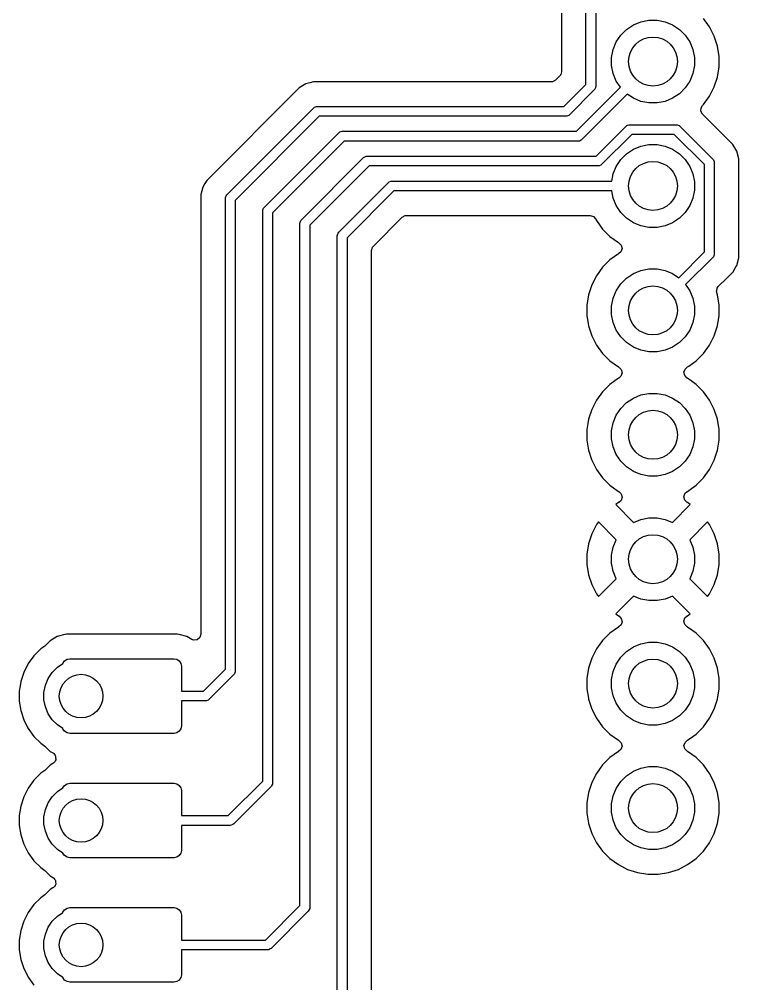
# Model space of a CAD drawing. Extents: x 82 to 229, y -139 to -91.
# Drawn here: x 147.84 to 162.53, y -127.54 to -107.85 of the extents above; entities that cross this region are included whole.
import ezdxf

# ---------------------------------------------------------------- set-up
doc = ezdxf.new("R2010")
doc.units = 0
doc.layers.add('BLACK', color=7, linetype='CONTINUOUS')

msp = doc.modelspace()

# ---------------------------------------------------------------- linework, layer by layer
at = {"layer": 'BLACK', "linetype": 'CONTINUOUS'}
for p, q in [((158.9115, -107.023059), (158.9115, -108.919903)), ((159.412, -109.178578), (159.412, -106.934)), ((159.612, -106.975421), (159.612, -109.22)), ((160.535258, -107.898601), (160.698685, -107.866093)), ((160.698685, -107.866093), (160.865315, -107.866093)), ((160.865315, -107.866093), (161.028742, -107.898601)), ((161.937048, -108.004179), (161.812109, -107.832213)), ((160.124941, -108.172766), (160.242766, -108.054941)), ((160.242766, -108.054941), (160.381313, -107.962367)), ((160.381313, -107.962367), (160.535258, -107.898601)), ((161.028742, -107.898601), (161.182687, -107.962367)), ((161.182687, -107.962367), (161.321234, -108.054941)), ((161.321234, -108.054941), (161.439059, -108.172766)), ((161.937049, -108.004181), (161.937048, -108.004179)), ((161.937051, -108.004184), (161.937049, -108.004181)), ((162.033557, -108.193588), (161.937051, -108.004184)), ((160.032367, -108.311313), (160.124941, -108.172766)), ((161.439059, -108.172766), (161.531633, -108.311313)), ((162.099246, -108.395757), (162.033557, -108.193588)), ((159.936093, -108.628685), (159.968601, -108.465258)), ((159.968601, -108.465258), (160.032367, -108.311313)), ((161.531633, -108.311313), (161.595399, -108.465258)), ((161.595399, -108.465258), (161.627907, -108.628685)), ((162.1325, -108.605713), (162.099246, -108.395757)), ((159.936093, -108.795315), (159.936093, -108.628685)), ((161.627907, -108.628685), (161.627907, -108.795315)), ((162.1325, -108.818287), (162.1325, -108.605713)), ((159.968601, -108.958742), (159.936093, -108.795315)), ((161.627907, -108.795315), (161.595399, -108.958742)), ((162.099246, -109.028243), (162.1325, -108.818287)), ((158.875181, -109.007584), (158.791584, -109.091181)), ((158.891815, -108.986942), (158.875181, -109.007584)), ((158.892577, -108.984345), (158.891815, -108.986942)), ((158.896332, -108.97933), (158.892577, -108.984345)), ((158.902855, -108.949343), (158.896332, -108.97933)), ((158.9115, -108.919903), (158.902855, -108.949343)), ((160.032367, -109.112687), (159.968601, -108.958742)), ((161.595399, -108.958742), (161.531633, -109.112687)), ((162.033557, -109.230412), (162.099246, -109.028243)), ((153.555282, -109.247481), (151.665481, -111.137282)), ((153.55529, -109.247475), (153.555282, -109.247481)), ((153.692209, -109.168426), (153.55529, -109.247475)), ((153.692214, -109.168423), (153.692209, -109.168426)), ((153.768579, -109.147961), (153.692214, -109.168423)), ((153.844943, -109.127499), (153.768579, -109.147961)), ((154.003058, -109.127499), (153.844943, -109.127499)), ((154.010654, -109.127499), (154.003058, -109.127499)), ((154.01067, -109.1275), (154.010654, -109.127499)), ((158.703903, -109.1275), (154.01067, -109.1275)), ((158.730261, -109.124666), (158.703903, -109.1275)), ((158.791584, -109.091181), (158.730261, -109.124666)), ((158.962578, -109.628), (159.412, -109.178578)), ((159.216578, -110.136), (160.115489, -109.237088)), ((159.605222, -109.251234), (159.595147, -109.275558)), ((159.610079, -109.239509), (159.605222, -109.251234)), ((159.612, -109.22), (159.610079, -109.239509)), ((160.115489, -109.237088), (160.032367, -109.112687)), ((161.439059, -109.251234), (161.321234, -109.369059)), ((161.531633, -109.112687), (161.439059, -109.251234)), ((161.937051, -109.419816), (162.033557, -109.230412)), ((159.58271, -109.290711), (159.074711, -109.798711)), ((160.256911, -109.37851), (159.328711, -110.306711)), ((159.595147, -109.275558), (159.58271, -109.290711)), ((160.381313, -109.461633), (160.256911, -109.37851)), ((160.535258, -109.525399), (160.381313, -109.461633)), ((161.182687, -109.461633), (161.028742, -109.525399)), ((161.321234, -109.369059), (161.182687, -109.461633)), ((161.812109, -109.591786), (161.937048, -109.41982)), ((161.937047, -109.41982), (161.937051, -109.419816)), ((161.937048, -109.41982), (161.937047, -109.41982)), ((152.075289, -111.435289), (153.85329, -109.657289)), ((153.85329, -109.657289), (153.868443, -109.644853)), ((153.868443, -109.644853), (153.904491, -109.629921)), ((153.904491, -109.629921), (153.924, -109.628)), ((153.924, -109.628), (158.962578, -109.628)), ((160.698685, -109.557907), (160.535258, -109.525399)), ((160.865315, -109.557907), (160.698685, -109.557907)), ((161.028742, -109.525399), (160.865315, -109.557907)), ((161.759641, -109.724808), (161.764625, -109.655116)), ((161.764625, -109.655116), (161.793126, -109.610769)), ((161.793126, -109.610769), (161.812104, -109.591792)), ((161.812104, -109.591792), (161.812106, -109.591788)), ((161.812106, -109.591788), (161.812109, -109.591786)), ((153.965421, -109.828), (152.246, -111.547421)), ((159.004, -109.828), (153.965421, -109.828)), ((159.023509, -109.826079), (159.004, -109.828)), ((159.059557, -109.811147), (159.023509, -109.826079)), ((159.074711, -109.798711), (159.059557, -109.811147)), ((161.793126, -109.786131), (161.759641, -109.724808)), ((162.297374, -110.290379), (161.793126, -109.786131)), ((159.620818, -110.644), (160.234529, -110.03029)), ((160.234529, -110.03029), (160.249682, -110.017853)), ((160.249682, -110.017853), (160.26024, -110.013479)), ((160.26024, -110.013479), (160.285731, -110.002921)), ((160.285731, -110.002921), (160.30524, -110.001)), ((160.30524, -110.001), (161.25876, -110.001)), ((161.25876, -110.001), (161.278269, -110.002921)), ((161.278269, -110.002921), (161.314317, -110.017853)), ((161.314317, -110.017853), (161.329471, -110.030289)), ((161.329471, -110.030289), (162.00371, -110.704529)), ((152.837289, -111.689289), (154.361289, -110.16529)), ((154.361289, -110.16529), (154.376442, -110.152853)), ((154.376442, -110.152853), (154.387, -110.148479)), ((154.387, -110.148479), (154.412491, -110.137921)), ((154.412491, -110.137921), (154.432, -110.136)), ((154.432, -110.136), (159.216578, -110.136)), ((160.346661, -110.201), (159.732951, -110.814711)), ((161.217338, -110.201), (160.346661, -110.201)), ((161.833, -110.816661), (161.217338, -110.201)), ((154.473421, -110.336), (153.008, -111.801421)), ((159.258, -110.336), (154.473421, -110.336)), ((159.277509, -110.334079), (159.258, -110.336)), ((159.313557, -110.319147), (159.277509, -110.334079)), ((159.328711, -110.306711), (159.313557, -110.319147)), ((160.381313, -110.502367), (160.535258, -110.438601)), ((160.535258, -110.438601), (160.698685, -110.406093)), ((160.698685, -110.406093), (160.865315, -110.406093)), ((160.865315, -110.406093), (161.028742, -110.438601)), ((161.028742, -110.438601), (161.182687, -110.502367)), ((162.297385, -110.290389), (162.297374, -110.290379)), ((162.301715, -110.294719), (162.297385, -110.290389)), ((162.301716, -110.29472), (162.301715, -110.294719)), ((162.41352, -110.406524), (162.301716, -110.29472)), ((162.413521, -110.406526), (162.41352, -110.406524)), ((162.413524, -110.40653), (162.413521, -110.406526)), ((162.492573, -110.543449), (162.413524, -110.40653)), ((154.895, -110.656479), (154.920491, -110.645921)), ((154.920491, -110.645921), (154.94, -110.644)), ((154.94, -110.644), (159.620818, -110.644)), ((160.124941, -110.712766), (160.242766, -110.594941)), ((160.242766, -110.594941), (160.381313, -110.502367)), ((161.182687, -110.502367), (161.321234, -110.594941)), ((161.321234, -110.594941), (161.439059, -110.712766)), ((162.492577, -110.543456), (162.492573, -110.543449)), ((162.5335, -110.696183), (162.492577, -110.543456)), ((153.599289, -111.943289), (154.869289, -110.673289)), ((154.981422, -110.844), (153.77, -112.055422)), ((154.869289, -110.673289), (154.884442, -110.660853)), ((154.884442, -110.660853), (154.895, -110.656479)), ((159.66224, -110.844), (154.981422, -110.844)), ((159.681749, -110.842079), (159.66224, -110.844)), ((159.717797, -110.827147), (159.681749, -110.842079)), ((159.732951, -110.814711), (159.717797, -110.827147)), ((160.032367, -110.851313), (160.124941, -110.712766)), ((161.439059, -110.712766), (161.531633, -110.851313)), ((161.833, -112.599578), (161.833, -110.816661)), ((162.00371, -110.704529), (162.016147, -110.719682)), ((162.016147, -110.719682), (162.016147, -110.719683)), ((162.016147, -110.719683), (162.031079, -110.755731)), ((162.031079, -110.755731), (162.033, -110.77524)), ((162.033, -110.77524), (162.033, -112.641)), ((162.5335, -110.696185), (162.5335, -110.696183)), ((162.5335, -112.554329), (162.5335, -110.696185)), ((159.939412, -111.152), (159.968601, -111.005258)), ((159.968601, -111.005258), (160.032367, -110.851313)), ((161.531633, -110.851313), (161.595399, -111.005258)), ((161.595399, -111.005258), (161.627907, -111.168685)), ((151.629027, -111.200423), (151.586423, -111.274215)), ((151.66548, -111.137284), (151.629027, -111.200423)), ((151.665481, -111.137282), (151.66548, -111.137284)), ((154.361289, -112.197289), (155.377289, -111.181289)), ((155.377289, -111.181289), (155.392443, -111.168853)), ((155.392443, -111.168853), (155.428491, -111.153921)), ((155.428491, -111.153921), (155.448, -111.152)), ((155.448, -111.152), (159.939412, -111.152)), ((161.627907, -111.168685), (161.627907, -111.335315)), ((151.586423, -111.274215), (151.545499, -111.426943)), ((151.545499, -111.426943), (151.545499, -111.426945)), ((151.545499, -111.426945), (151.545499, -111.595046)), ((152.062853, -111.450443), (152.075289, -111.435289)), ((155.489422, -111.352), (154.532, -112.309422)), ((159.939412, -111.352), (155.489422, -111.352)), ((159.968601, -111.498742), (159.939412, -111.352)), ((161.627907, -111.335315), (161.595399, -111.498742)), ((151.545499, -111.595046), (151.5455, -111.595059)), ((151.5455, -111.595059), (151.5455, -120.405092)), ((152.046, -111.506), (152.047921, -111.486491)), ((152.046, -121.116578), (152.046, -111.506)), ((152.047921, -111.486491), (152.062853, -111.450443)), ((152.246, -111.547421), (152.246, -121.158)), ((160.032367, -111.652687), (159.968601, -111.498742)), ((161.595399, -111.498742), (161.531633, -111.652687)), ((152.808, -111.76), (152.809921, -111.740491)), ((152.808, -123.402578), (152.808, -111.76)), ((152.809921, -111.740491), (152.824853, -111.704443)), ((152.824853, -111.704443), (152.837289, -111.689289)), ((153.008, -111.801421), (153.008, -123.444)), ((160.124941, -111.791234), (160.032367, -111.652687)), ((160.242766, -111.909059), (160.124941, -111.791234)), ((161.439059, -111.791234), (161.321234, -111.909059)), ((161.531633, -111.652687), (161.439059, -111.791234)), ((153.57, -112.014), (153.571921, -111.994491)), ((153.57, -125.942578), (153.57, -112.014)), ((153.571921, -111.994491), (153.586853, -111.958443)), ((153.586853, -111.958443), (153.599289, -111.943289)), ((155.068819, -112.480416), (155.660416, -111.888819)), ((155.660416, -111.888819), (155.721739, -111.855334)), ((155.721739, -111.855334), (155.748097, -111.8525)), ((155.748097, -111.8525), (159.496281, -111.8525)), ((159.496281, -111.8525), (159.56332, -111.872185)), ((159.56332, -111.872185), (159.606765, -111.920205)), ((159.606765, -111.920205), (159.626947, -111.959814)), ((159.626947, -111.959814), (159.626948, -111.959815)), ((159.626948, -111.959815), (159.75189, -112.131786)), ((160.381313, -112.001633), (160.242766, -111.909059)), ((160.535258, -112.065399), (160.381313, -112.001633)), ((161.182687, -112.001633), (161.028742, -112.065399)), ((161.321234, -111.909059), (161.182687, -112.001633)), ((153.77, -112.055422), (153.77, -125.984)), ((154.333921, -112.248491), (154.348853, -112.212443)), ((154.348853, -112.212443), (154.361289, -112.197289)), ((159.75189, -112.131786), (159.902213, -112.282109)), ((160.698685, -112.097907), (160.535258, -112.065399)), ((160.865315, -112.097907), (160.698685, -112.097907)), ((161.028742, -112.065399), (160.865315, -112.097907)), ((154.332, -112.268), (154.333921, -112.248491)), ((154.332, -128.228578), (154.332, -112.268)), ((154.532, -112.309422), (154.532, -128.27)), ((159.902213, -112.282109), (160.074182, -112.40705)), ((160.074182, -112.40705), (160.082946, -112.411516)), ((160.082946, -112.411516), (160.133742, -112.459491)), ((155.0325, -112.568097), (155.052185, -112.501058)), ((155.0325, -128.18333), (155.0325, -112.568097)), ((155.052185, -112.501058), (155.068819, -112.480416)), ((160.127998, -112.593447), (160.082946, -112.632484)), ((160.150536, -112.527312), (160.127998, -112.593447)), ((160.133742, -112.459491), (160.150536, -112.527312)), ((161.307088, -113.125489), (161.833, -112.599578)), ((162.533501, -112.554347), (162.5335, -112.554329)), ((162.533501, -112.561942), (162.533501, -112.554347)), ((162.533501, -112.720057), (162.533501, -112.561942)), ((159.902213, -112.76189), (159.75189, -112.912213)), ((160.074182, -112.636949), (159.902213, -112.76189)), ((160.082946, -112.632484), (160.074182, -112.636949)), ((162.003711, -112.711711), (161.44851, -113.266911)), ((162.016147, -112.696557), (162.003711, -112.711711)), ((162.031079, -112.660509), (162.016147, -112.696557)), ((162.033, -112.641), (162.031079, -112.660509)), ((162.492577, -112.872785), (162.533501, -112.720057)), ((159.75189, -112.912213), (159.626951, -113.084179)), ((160.381313, -113.042367), (160.535258, -112.978601)), ((160.535258, -112.978601), (160.698685, -112.946093)), ((160.698685, -112.946093), (160.865315, -112.946093)), ((160.865315, -112.946093), (161.028742, -112.978601)), ((161.028742, -112.978601), (161.182687, -113.042367)), ((162.301716, -113.12152), (162.41352, -113.009716)), ((162.41352, -113.009716), (162.417557, -113.002723)), ((162.417557, -113.002723), (162.473765, -112.905369)), ((162.473765, -112.905369), (162.473766, -112.905366)), ((162.473766, -112.905366), (162.492576, -112.872787)), ((162.492576, -112.872787), (162.492577, -112.872785)), ((159.626951, -113.084179), (159.530444, -113.273585)), ((160.124941, -113.252766), (160.242766, -113.134941)), ((160.242766, -113.134941), (160.381313, -113.042367)), ((161.182687, -113.042367), (161.307088, -113.125489)), ((162.115754, -113.307479), (162.291506, -113.131728)), ((162.291506, -113.131728), (162.291511, -113.131724)), ((162.291511, -113.131724), (162.301714, -113.12152)), ((162.301714, -113.12152), (162.301716, -113.12152)), ((159.530444, -113.273585), (159.464753, -113.47576)), ((159.968601, -113.545258), (160.032367, -113.391313)), ((160.032367, -113.391313), (160.124941, -113.252766)), ((161.44851, -113.266911), (161.531633, -113.391313)), ((161.531633, -113.391313), (161.595399, -113.545258)), ((162.079754, -113.404003), (162.084095, -113.384047)), ((162.085072, -113.418262), (162.079754, -113.404003)), ((162.083512, -113.363635), (162.091599, -113.349548)), ((162.084095, -113.384047), (162.083512, -113.363635)), ((162.091599, -113.349548), (162.094606, -113.33573)), ((162.094606, -113.33573), (162.115754, -113.307479)), ((159.464753, -113.475762), (159.4315, -113.685713)), ((159.464753, -113.47576), (159.464753, -113.475762)), ((159.936093, -113.708685), (159.968601, -113.545258)), ((161.595399, -113.545258), (161.627907, -113.708685)), ((162.085506, -113.433473), (162.085072, -113.418262)), ((162.099246, -113.475757), (162.085506, -113.433473)), ((162.1325, -113.685713), (162.099246, -113.475757)), ((159.4315, -113.685713), (159.4315, -113.898287)), ((159.936093, -113.875315), (159.936093, -113.708685)), ((161.627907, -113.708685), (161.627907, -113.875315)), ((162.1325, -113.898287), (162.1325, -113.685713)), ((159.4315, -113.898287), (159.464754, -114.108243)), ((159.968601, -114.038742), (159.936093, -113.875315)), ((161.627907, -113.875315), (161.595399, -114.038742)), ((162.099246, -114.108243), (162.1325, -113.898287)), ((159.464754, -114.108243), (159.48449, -114.168985)), ((159.48449, -114.168985), (159.530444, -114.310414)), ((160.032367, -114.192687), (159.968601, -114.038742)), ((160.124941, -114.331234), (160.032367, -114.192687)), ((161.531633, -114.192687), (161.439059, -114.331234)), ((161.595399, -114.038742), (161.531633, -114.192687)), ((162.033557, -114.310412), (162.099246, -114.108243)), ((159.530444, -114.310414), (159.626951, -114.49982)), ((160.242766, -114.449059), (160.124941, -114.331234)), ((161.439059, -114.331234), (161.321234, -114.449059)), ((161.937051, -114.499816), (162.033557, -114.310412)), ((159.626951, -114.49982), (159.75189, -114.671786)), ((160.381313, -114.541633), (160.242766, -114.449059)), ((160.535258, -114.605399), (160.381313, -114.541633)), ((161.182687, -114.541633), (161.028742, -114.605399)), ((161.321234, -114.449059), (161.182687, -114.541633)), ((161.812109, -114.671786), (161.937048, -114.49982)), ((161.937047, -114.49982), (161.937051, -114.499816)), ((161.937048, -114.49982), (161.937047, -114.49982)), ((159.75189, -114.671786), (159.902213, -114.822109)), ((160.698685, -114.637907), (160.535258, -114.605399)), ((160.865315, -114.637907), (160.698685, -114.637907)), ((161.028742, -114.605399), (160.865315, -114.637907)), ((161.661792, -114.822104), (161.812104, -114.671792)), ((161.812104, -114.671792), (161.812106, -114.671788)), ((161.812106, -114.671788), (161.812109, -114.671786)), ((159.902213, -114.822109), (160.074182, -114.94705)), ((160.074182, -114.94705), (160.082946, -114.951516)), ((160.082946, -114.951516), (160.133742, -114.999491)), ((161.435999, -114.990556), (161.481054, -114.951515)), ((161.481054, -114.951515), (161.489816, -114.947051)), ((161.489816, -114.947051), (161.511789, -114.931086)), ((161.511789, -114.931086), (161.661786, -114.822109)), ((161.661786, -114.822109), (161.661788, -114.822106)), ((161.661788, -114.822106), (161.661792, -114.822104)), ((160.074182, -115.176949), (159.902213, -115.30189)), ((160.082946, -115.172484), (160.074182, -115.176949)), ((160.127998, -115.133447), (160.082946, -115.172484)), ((160.150536, -115.067312), (160.127998, -115.133447)), ((160.133742, -114.999491), (160.150536, -115.067312)), ((161.413463, -115.056692), (161.435999, -114.990556)), ((161.430259, -115.124512), (161.413463, -115.056692)), ((161.481054, -115.172485), (161.430259, -115.124512)), ((161.489115, -115.176591), (161.481054, -115.172485)), ((161.48982, -115.176951), (161.489115, -115.176591)), ((161.661786, -115.30189), (161.48982, -115.176951)), ((159.902213, -115.30189), (159.75189, -115.452213)), ((161.812109, -115.452213), (161.661786, -115.30189)), ((159.75189, -115.452213), (159.626951, -115.624179)), ((160.381313, -115.582367), (160.535258, -115.518601)), ((160.535258, -115.518601), (160.698685, -115.486093)), ((160.698685, -115.486093), (160.865315, -115.486093)), ((160.865315, -115.486093), (161.028742, -115.518601)), ((161.028742, -115.518601), (161.182687, -115.582367)), ((161.937048, -115.624179), (161.812109, -115.452213)), ((159.626951, -115.624179), (159.530444, -115.813585)), ((160.124941, -115.792766), (160.242766, -115.674941)), ((160.242766, -115.674941), (160.381313, -115.582367)), ((161.182687, -115.582367), (161.321234, -115.674941)), ((161.321234, -115.674941), (161.439059, -115.792766)), ((161.937049, -115.624181), (161.937048, -115.624179)), ((161.937051, -115.624184), (161.937049, -115.624181)), ((162.033557, -115.813588), (161.937051, -115.624184)), ((159.530444, -115.813585), (159.464753, -116.01576)), ((159.968601, -116.085258), (160.032367, -115.931313)), ((160.032367, -115.931313), (160.124941, -115.792766)), ((161.439059, -115.792766), (161.531633, -115.931313)), ((161.531633, -115.931313), (161.595399, -116.085258)), ((162.099246, -116.015757), (162.033557, -115.813588)), ((159.451229, -116.101149), (159.4315, -116.225713)), ((159.464753, -116.01576), (159.451229, -116.101149)), ((159.936093, -116.248685), (159.968601, -116.085258)), ((161.595399, -116.085258), (161.627907, -116.248685)), ((162.1325, -116.225713), (162.099246, -116.015757)), ((159.4315, -116.225713), (159.4315, -116.438287)), ((159.936093, -116.415315), (159.936093, -116.248685)), ((161.627907, -116.248685), (161.627907, -116.415315)), ((162.1325, -116.438287), (162.1325, -116.225713)), ((159.4315, -116.438287), (159.464754, -116.648243)), ((159.968601, -116.578742), (159.936093, -116.415315)), ((161.627907, -116.415315), (161.595399, -116.578742)), ((162.099246, -116.648243), (162.1325, -116.438287)), ((159.464754, -116.648243), (159.525349, -116.834735)), ((160.032367, -116.732687), (159.968601, -116.578742)), ((160.124941, -116.871234), (160.032367, -116.732687)), ((161.531633, -116.732687), (161.439059, -116.871234)), ((161.595399, -116.578742), (161.531633, -116.732687)), ((162.033557, -116.850412), (162.099246, -116.648243)), ((159.525349, -116.834735), (159.530444, -116.850414)), ((159.530444, -116.850414), (159.626951, -117.03982)), ((160.242766, -116.989059), (160.124941, -116.871234)), ((161.439059, -116.871234), (161.321234, -116.989059)), ((161.937051, -117.039816), (162.033557, -116.850412)), ((159.626951, -117.03982), (159.75189, -117.211786)), ((160.381313, -117.081633), (160.242766, -116.989059)), ((160.535258, -117.145399), (160.381313, -117.081633)), ((160.698685, -117.177907), (160.535258, -117.145399)), ((161.028742, -117.145399), (160.865315, -117.177907)), ((161.182687, -117.081633), (161.028742, -117.145399)), ((161.321234, -116.989059), (161.182687, -117.081633)), ((161.812109, -117.211786), (161.937048, -117.03982)), ((161.937047, -117.03982), (161.937051, -117.039816)), ((161.937048, -117.03982), (161.937047, -117.03982)), ((159.75189, -117.211786), (159.902213, -117.362109)), ((160.865315, -117.177907), (160.698685, -117.177907)), ((161.661792, -117.362104), (161.812104, -117.211792)), ((161.812104, -117.211792), (161.812106, -117.211788)), ((161.812106, -117.211788), (161.812109, -117.211786)), ((159.902213, -117.362109), (160.074179, -117.487048)), ((160.074179, -117.487048), (160.074181, -117.487049)), ((160.074181, -117.487049), (160.074184, -117.487051)), ((160.074184, -117.487051), (160.083493, -117.491794)), ((160.083493, -117.491794), (160.13429, -117.539766)), ((160.13429, -117.539766), (160.151087, -117.607587)), ((161.412912, -117.596966), (161.435451, -117.530832)), ((161.435451, -117.530832), (161.480508, -117.491793)), ((161.480508, -117.491793), (161.489816, -117.487051)), ((161.489816, -117.487051), (161.569007, -117.429515)), ((161.569007, -117.429515), (161.661786, -117.362109)), ((161.661786, -117.362109), (161.661788, -117.362106)), ((161.661788, -117.362106), (161.661792, -117.362104)), ((160.07444, -117.71738), (160.020282, -117.756727)), ((160.074446, -117.717376), (160.07444, -117.71738)), ((160.083505, -117.71276), (160.074446, -117.717376)), ((160.128552, -117.673722), (160.083505, -117.71276)), ((160.151087, -117.607587), (160.128552, -117.673722)), ((161.429706, -117.664788), (161.412912, -117.596966)), ((161.4805, -117.712763), (161.429706, -117.664788)), ((161.489547, -117.717372), (161.4805, -117.712763)), ((161.489547, -117.717373), (161.489547, -117.717372)), ((161.543716, -117.756728), (161.489547, -117.717373)), ((160.020282, -117.756727), (160.020282, -117.756728)), ((160.020282, -117.756728), (160.384571, -118.121017)), ((161.179428, -118.121017), (161.543716, -117.756728)), ((159.666727, -118.110282), (159.62738, -118.164439)), ((159.666728, -118.110282), (159.666727, -118.110282)), ((160.031017, -118.474571), (159.666728, -118.110282)), ((160.384571, -118.121017), (160.535258, -118.058601)), ((160.535258, -118.058601), (160.698685, -118.026093)), ((160.698685, -118.026093), (160.865315, -118.026093)), ((160.865315, -118.026093), (161.028742, -118.058601)), ((161.028742, -118.058601), (161.179428, -118.121017)), ((161.897269, -118.110282), (161.532981, -118.474569)), ((161.89727, -118.110282), (161.897269, -118.110282)), ((161.936624, -118.164449), (161.89727, -118.110282)), ((159.62738, -118.164439), (159.530904, -118.353782)), ((162.033095, -118.353782), (161.936624, -118.164449)), ((159.530904, -118.353782), (159.465242, -118.555869)), ((159.968601, -118.625258), (160.031017, -118.474571)), ((161.532981, -118.474569), (161.595399, -118.625258)), ((162.098757, -118.555869), (162.033095, -118.353782)), ((159.465242, -118.555872), (159.432, -118.765753)), ((159.465242, -118.555869), (159.465242, -118.555872)), ((159.936093, -118.788685), (159.968601, -118.625258)), ((161.595399, -118.625258), (161.627907, -118.788685)), ((162.098757, -118.555872), (162.098757, -118.555869)), ((162.132, -118.765753), (162.098757, -118.555872)), ((159.432, -118.765753), (159.432, -118.978246)), ((159.936093, -118.955315), (159.936093, -118.788685)), ((161.627907, -118.788685), (161.627907, -118.955315)), ((162.132, -118.978246), (162.132, -118.765753)), ((159.432, -118.978246), (159.465242, -119.188127)), ((159.968601, -119.118742), (159.936093, -118.955315)), ((160.031016, -119.269426), (159.968601, -119.118742)), ((161.595399, -119.118742), (161.532982, -119.269428)), ((161.627907, -118.955315), (161.595399, -119.118742)), ((162.098757, -119.188127), (162.132, -118.978246)), ((159.465242, -119.188127), (159.465242, -119.18813)), ((159.465242, -119.18813), (159.530904, -119.390217)), ((159.666728, -119.633716), (160.031016, -119.269426)), ((161.532982, -119.269428), (161.89727, -119.633717)), ((162.033095, -119.390217), (162.098757, -119.18813)), ((162.098757, -119.18813), (162.098757, -119.188127)), ((159.530904, -119.390217), (159.627375, -119.57955)), ((161.936622, -119.579554), (162.033095, -119.390217)), ((159.627375, -119.57955), (159.666728, -119.633716)), ((160.384569, -119.622981), (160.020282, -119.987269)), ((160.535258, -119.685399), (160.384569, -119.622981)), ((160.698685, -119.717907), (160.535258, -119.685399)), ((161.028742, -119.685399), (160.865315, -119.717907)), ((161.179428, -119.622982), (161.028742, -119.685399)), ((161.543717, -119.98727), (161.179428, -119.622982)), ((161.89727, -119.633716), (161.936622, -119.579554)), ((161.89727, -119.633717), (161.89727, -119.633716)), ((160.865315, -119.717907), (160.698685, -119.717907)), ((160.020282, -119.987269), (160.020282, -119.98727)), ((160.020282, -119.98727), (160.074452, -120.026626)), ((160.074452, -120.026626), (160.074451, -120.026626)), ((160.074451, -120.026626), (160.083495, -120.031234)), ((160.083495, -120.031234), (160.134292, -120.079208)), ((160.134292, -120.079208), (160.151087, -120.147029)), ((161.412912, -120.136409), (161.435449, -120.070274)), ((161.435449, -120.070274), (161.480507, -120.031232)), ((161.480507, -120.031232), (161.489555, -120.026622)), ((161.489555, -120.026622), (161.543716, -119.98727)), ((161.543716, -119.98727), (161.543717, -119.98727)), ((160.074182, -120.256949), (159.902213, -120.38189)), ((160.083499, -120.252202), (160.074182, -120.256949)), ((160.12855, -120.213164), (160.083499, -120.252202)), ((160.151087, -120.147029), (160.12855, -120.213164)), ((161.429707, -120.20423), (161.412912, -120.136409)), ((161.480504, -120.252204), (161.429707, -120.20423)), ((161.489817, -120.256949), (161.480504, -120.252204)), ((161.661786, -120.38189), (161.489817, -120.256949)), ((148.608042, -120.452435), (148.466056, -120.536405)), ((148.608045, -120.452434), (148.608042, -120.452435)), ((148.766447, -120.406413), (148.608045, -120.452434)), ((148.766453, -120.406412), (148.766447, -120.406413)), ((148.803458, -120.4035), (148.766453, -120.406412)), ((148.803466, -120.4035), (148.803458, -120.4035)), ((151.062534, -120.4035), (148.803466, -120.4035)), ((151.062541, -120.4035), (151.062534, -120.4035)), ((151.099546, -120.406412), (151.062541, -120.4035)), ((151.099552, -120.406413), (151.099546, -120.406412)), ((151.257954, -120.452434), (151.099552, -120.406413)), ((151.257957, -120.452435), (151.257954, -120.452434)), ((151.358379, -120.511824), (151.257957, -120.452435)), ((151.525815, -120.472131), (151.473011, -120.517886)), ((151.5455, -120.405092), (151.525815, -120.472131)), ((159.902213, -120.38189), (159.75189, -120.532213)), ((161.812109, -120.532213), (161.661786, -120.38189)), ((148.355061, -120.645239), (148.275536, -120.703018)), ((148.369854, -120.632604), (148.355061, -120.645239)), ((148.466046, -120.536413), (148.369854, -120.632604)), ((148.466056, -120.536405), (148.466046, -120.536413)), ((151.403853, -120.52783), (151.358379, -120.511824)), ((151.473011, -120.517886), (151.403853, -120.52783)), ((159.75189, -120.532213), (159.626951, -120.704179)), ((160.242766, -120.754941), (160.381313, -120.662367)), ((160.381313, -120.662367), (160.535258, -120.598601)), ((160.535258, -120.598601), (160.698685, -120.566093)), ((160.698685, -120.566093), (160.865315, -120.566093)), ((160.865315, -120.566093), (161.028742, -120.598601)), ((161.028742, -120.598601), (161.182687, -120.662367)), ((161.182687, -120.662367), (161.321234, -120.754941)), ((161.937048, -120.704179), (161.812109, -120.532213)), ((148.135021, -120.843533), (148.018213, -121.004305)), ((148.275536, -120.703018), (148.135021, -120.843533)), ((159.626951, -120.704179), (159.530444, -120.893585)), ((160.032367, -121.011313), (160.124941, -120.872766)), ((160.124941, -120.872766), (160.242766, -120.754941)), ((161.321234, -120.754941), (161.439059, -120.872766)), ((161.439059, -120.872766), (161.531633, -121.011313)), ((161.937049, -120.704181), (161.937048, -120.704179)), ((161.937051, -120.704184), (161.937049, -120.704181)), ((162.033557, -120.893588), (161.937051, -120.704184)), ((148.018213, -121.004305), (147.927994, -121.181367)), ((148.508966, -121.182592), (148.614592, -121.076966)), ((148.614592, -121.076966), (148.727979, -121.001203)), ((148.727979, -121.001203), (148.728601, -120.998079)), ((148.728601, -120.998079), (148.761637, -120.948637)), ((148.761637, -120.948637), (148.811079, -120.915601)), ((148.811079, -120.915601), (148.8694, -120.904)), ((148.8694, -120.904), (150.9966, -120.904)), ((150.9966, -120.904), (151.054921, -120.915601)), ((151.054921, -120.915601), (151.104363, -120.948637)), ((151.104363, -120.948637), (151.137399, -120.998079)), ((151.137399, -120.998079), (151.149, -121.0564)), ((151.149, -121.0564), (151.149, -121.566)), ((159.530444, -120.893585), (159.464753, -121.09576)), ((159.968601, -121.165258), (160.032367, -121.011313)), ((161.531633, -121.011313), (161.595399, -121.165258)), ((162.099246, -121.095757), (162.033557, -120.893588)), ((147.927993, -121.18137), (147.866587, -121.370362)), ((147.927994, -121.181367), (147.927993, -121.18137)), ((148.425976, -121.306796), (148.508966, -121.182592)), ((151.596578, -121.566), (152.046, -121.116578)), ((152.21671, -121.228711), (151.708711, -121.736711)), ((152.229147, -121.213558), (152.21671, -121.228711)), ((152.241973, -121.182592), (152.229147, -121.213558)), ((152.244079, -121.177509), (152.241973, -121.182592)), ((152.246, -121.158), (152.244079, -121.177509)), ((159.464753, -121.09576), (159.4315, -121.305713)), ((159.936093, -121.328685), (159.968601, -121.165258)), ((161.595399, -121.165258), (161.627907, -121.328685)), ((162.1325, -121.305713), (162.099246, -121.095757)), ((147.852677, -121.458185), (147.8355, -121.566639)), ((147.866587, -121.370362), (147.852677, -121.458185)), ((148.339669, -121.591311), (148.368811, -121.444803)), ((148.368811, -121.444803), (148.425976, -121.306796)), ((159.4315, -121.305713), (159.4315, -121.518286)), ((159.936093, -121.495315), (159.936093, -121.328685)), ((161.627907, -121.328685), (161.627907, -121.495315)), ((162.1325, -121.518287), (162.1325, -121.305713)), ((147.8355, -121.566639), (147.8355, -121.765361)), ((148.339669, -121.740689), (148.339669, -121.591311)), ((151.149, -121.566), (151.596578, -121.566)), ((159.4315, -121.518286), (159.461233, -121.706017)), ((159.968601, -121.658742), (159.936093, -121.495315)), ((160.032367, -121.812687), (159.968601, -121.658742)), ((161.595399, -121.658742), (161.531633, -121.812687)), ((161.627907, -121.495315), (161.595399, -121.658742)), ((162.099246, -121.728243), (162.1325, -121.518287)), ((147.8355, -121.765361), (147.836472, -121.771498)), ((147.836472, -121.771498), (147.866587, -121.961637)), ((148.368811, -121.887197), (148.339669, -121.740689)), ((151.638, -121.766), (151.149, -121.766)), ((151.149, -121.766), (151.149, -122.2756)), ((151.657509, -121.764079), (151.638, -121.766)), ((151.693557, -121.749147), (151.657509, -121.764079)), ((151.708711, -121.736711), (151.693557, -121.749147)), ((159.461233, -121.706017), (159.464754, -121.728243)), ((159.464754, -121.728243), (159.478808, -121.771498)), ((159.478808, -121.771498), (159.530444, -121.930414)), ((160.124941, -121.951234), (160.032367, -121.812687)), ((161.531633, -121.812687), (161.439059, -121.951234)), ((162.033557, -121.930412), (162.099246, -121.728243)), ((147.866587, -121.961637), (147.927993, -122.150629)), ((148.425976, -122.025204), (148.368811, -121.887197)), ((148.508966, -122.149408), (148.425976, -122.025204)), ((159.530444, -121.930414), (159.626951, -122.11982)), ((160.242766, -122.069059), (160.124941, -121.951234)), ((160.381313, -122.161633), (160.242766, -122.069059)), ((161.321234, -122.069059), (161.182687, -122.161633)), ((161.439059, -121.951234), (161.321234, -122.069059)), ((161.937051, -122.119816), (162.033557, -121.930412)), ((147.927993, -122.150629), (147.927994, -122.150632)), ((147.927994, -122.150632), (147.999917, -122.291786)), ((148.614592, -122.255034), (148.508966, -122.149408)), ((148.727979, -122.330796), (148.614592, -122.255034)), ((159.626951, -122.11982), (159.75189, -122.291786)), ((160.535258, -122.225399), (160.381313, -122.161633)), ((160.698685, -122.257907), (160.535258, -122.225399)), ((160.865315, -122.257907), (160.698685, -122.257907)), ((161.028742, -122.225399), (160.865315, -122.257907)), ((161.182687, -122.161633), (161.028742, -122.225399)), ((161.812109, -122.291786), (161.937048, -122.11982)), ((161.937047, -122.11982), (161.937051, -122.119816)), ((161.937048, -122.11982), (161.937047, -122.11982)), ((147.999917, -122.291786), (148.018213, -122.327694)), ((148.018213, -122.327694), (148.135019, -122.488464)), ((148.728601, -122.333921), (148.727979, -122.330796)), ((148.761637, -122.383363), (148.728601, -122.333921)), ((148.811079, -122.416399), (148.761637, -122.383363)), ((148.8694, -122.428), (148.811079, -122.416399)), ((150.9966, -122.428), (148.8694, -122.428)), ((151.054921, -122.416399), (150.9966, -122.428)), ((151.104363, -122.383363), (151.054921, -122.416399)), ((151.137399, -122.333921), (151.104363, -122.383363)), ((151.149, -122.2756), (151.137399, -122.333921)), ((159.75189, -122.291786), (159.902213, -122.442109)), ((159.902213, -122.442109), (160.074182, -122.56705)), ((161.59798, -122.488466), (161.661786, -122.442109)), ((161.661786, -122.442109), (161.661788, -122.442106)), ((161.661788, -122.442106), (161.661792, -122.442104)), ((161.661792, -122.442104), (161.812104, -122.291792)), ((161.812104, -122.291792), (161.812106, -122.291788)), ((161.812106, -122.291788), (161.812109, -122.291786)), ((148.135019, -122.488464), (148.135021, -122.488466)), ((148.135021, -122.488466), (148.275539, -122.628984)), ((148.275539, -122.628984), (148.35506, -122.686758)), ((160.074182, -122.56705), (160.082946, -122.571516)), ((160.082946, -122.571516), (160.133742, -122.619491)), ((160.133742, -122.619491), (160.150536, -122.687312)), ((161.413463, -122.676692), (161.435999, -122.610556)), ((161.435999, -122.610556), (161.481054, -122.571515)), ((161.481054, -122.571515), (161.489816, -122.567051)), ((161.489816, -122.567051), (161.59798, -122.488466)), ((148.35506, -122.686758), (148.361824, -122.692039)), ((148.361824, -122.692039), (148.365998, -122.695537)), ((148.365998, -122.695537), (148.466053, -122.795592)), ((148.466053, -122.795592), (148.531737, -122.834437)), ((148.531737, -122.834437), (148.539522, -122.840962)), ((148.539522, -122.840962), (148.553488, -122.861926)), ((160.074182, -122.796949), (159.902213, -122.92189)), ((160.082946, -122.792484), (160.074182, -122.796949)), ((160.127998, -122.753447), (160.082946, -122.792484)), ((160.150536, -122.687312), (160.127998, -122.753447)), ((161.430259, -122.744512), (161.413463, -122.676692)), ((161.481054, -122.792485), (161.430259, -122.744512)), ((161.489115, -122.796591), (161.481054, -122.792485)), ((161.48982, -122.796951), (161.489115, -122.796591)), ((161.661786, -122.92189), (161.48982, -122.796951)), ((148.522996, -123.042732), (148.466053, -123.076408)), ((148.535871, -123.031575), (148.522996, -123.042732)), ((148.542609, -123.028363), (148.535871, -123.031575)), ((148.546122, -123.022692), (148.542609, -123.028363)), ((148.556536, -123.013669), (148.546122, -123.022692)), ((148.553488, -122.861926), (148.570679, -122.880338)), ((148.566143, -122.990381), (148.556536, -123.013669)), ((148.57941, -122.96897), (148.566143, -122.990381)), ((148.570679, -122.880338), (148.572528, -122.890506)), ((148.572528, -122.890506), (148.57826, -122.89911)), ((148.57826, -122.89911), (148.578674, -122.924297)), ((148.578674, -122.924297), (148.583182, -122.949079)), ((148.583182, -122.949079), (148.579239, -122.958634)), ((148.579239, -122.958634), (148.57941, -122.96897)), ((159.902213, -122.92189), (159.75189, -123.072213)), ((161.812109, -123.072213), (161.661786, -122.92189)), ((148.275536, -123.243018), (148.135021, -123.383533)), ((148.355061, -123.185239), (148.275536, -123.243018)), ((148.369854, -123.172604), (148.355061, -123.185239)), ((148.466046, -123.076413), (148.369854, -123.172604)), ((148.466053, -123.076408), (148.466046, -123.076413)), ((159.626951, -123.244179), (159.530444, -123.433585)), ((159.75189, -123.072213), (159.626951, -123.244179)), ((160.242766, -123.294941), (160.381313, -123.202367)), ((160.381313, -123.202367), (160.535258, -123.138601)), ((160.535258, -123.138601), (160.698685, -123.106093)), ((160.698685, -123.106093), (160.865315, -123.106093)), ((160.865315, -123.106093), (161.028742, -123.138601)), ((161.028742, -123.138601), (161.182687, -123.202367)), ((161.182687, -123.202367), (161.321234, -123.294941)), ((161.937048, -123.244179), (161.812109, -123.072213)), ((161.937049, -123.244181), (161.937048, -123.244179)), ((161.937051, -123.244184), (161.937049, -123.244181)), ((162.033557, -123.433588), (161.937051, -123.244184)), ((148.135021, -123.383533), (148.018213, -123.544305)), ((148.811079, -123.455601), (148.8694, -123.444)), ((148.8694, -123.444), (150.9966, -123.444)), ((150.9966, -123.444), (151.054921, -123.455601)), ((152.104578, -124.106), (152.808, -123.402578)), ((153.008, -123.444), (153.006079, -123.463509)), ((159.530444, -123.433585), (159.464753, -123.63576)), ((160.032367, -123.551313), (160.124941, -123.412766)), ((160.124941, -123.412766), (160.242766, -123.294941)), ((161.321234, -123.294941), (161.439059, -123.412766)), ((161.439059, -123.412766), (161.531633, -123.551313)), ((162.099246, -123.635757), (162.033557, -123.433588)), ((148.018213, -123.544305), (147.927994, -123.721367)), ((148.508966, -123.722592), (148.614592, -123.616966)), ((148.614592, -123.616966), (148.727979, -123.541203)), ((148.727979, -123.541203), (148.728601, -123.538079)), ((148.728601, -123.538079), (148.761637, -123.488637)), ((148.761637, -123.488637), (148.811079, -123.455601)), ((151.054921, -123.455601), (151.104363, -123.488637)), ((151.104363, -123.488637), (151.137399, -123.538079)), ((151.137399, -123.538079), (151.149, -123.5964)), ((151.149, -123.5964), (151.149, -124.106)), ((152.978711, -123.51471), (152.216711, -124.276711)), ((152.991147, -123.499557), (152.978711, -123.51471)), ((153.006079, -123.463509), (152.991147, -123.499557)), ((159.464753, -123.63576), (159.4315, -123.845713)), ((159.968601, -123.705258), (160.032367, -123.551313)), ((161.531633, -123.551313), (161.595399, -123.705258)), ((162.1325, -123.845713), (162.099246, -123.635757)), ((147.927993, -123.72137), (147.866587, -123.910362)), ((147.927994, -123.721367), (147.927993, -123.72137)), ((148.425976, -123.846796), (148.508966, -123.722592)), ((159.936093, -123.868685), (159.968601, -123.705258)), ((161.595399, -123.705258), (161.627907, -123.868685)), ((147.866587, -123.910362), (147.8355, -124.106639)), ((148.339669, -124.131311), (148.368811, -123.984803)), ((148.368811, -123.984803), (148.425976, -123.846796)), ((159.4315, -123.845713), (159.4315, -124.058286)), ((159.936093, -124.035315), (159.936093, -123.868685)), ((159.968601, -124.198742), (159.936093, -124.035315)), ((161.627907, -124.035315), (161.595399, -124.198742)), ((161.627907, -123.868685), (161.627907, -124.035315)), ((162.1325, -124.058287), (162.1325, -123.845713)), ((147.8355, -124.106639), (147.8355, -124.30536)), ((148.339669, -124.280689), (148.339669, -124.131311)), ((151.149, -124.106), (152.104578, -124.106)), ((159.4315, -124.058286), (159.463019, -124.257293)), ((160.032367, -124.352687), (159.968601, -124.198742)), ((161.595399, -124.198742), (161.531633, -124.352687)), ((162.099246, -124.268243), (162.1325, -124.058287)), ((147.8355, -124.30536), (147.866587, -124.501637)), ((148.368811, -124.427197), (148.339669, -124.280689)), ((148.425976, -124.565204), (148.368811, -124.427197)), ((152.146, -124.306), (151.149, -124.306)), ((151.149, -124.306), (151.149, -124.8156)), ((152.165509, -124.304079), (152.146, -124.306)), ((152.201557, -124.289147), (152.165509, -124.304079)), ((152.216711, -124.276711), (152.201557, -124.289147)), ((159.463019, -124.257293), (159.464754, -124.268243)), ((159.464754, -124.268243), (159.517668, -124.431096)), ((159.517668, -124.431096), (159.530444, -124.470414)), ((160.124941, -124.491234), (160.032367, -124.352687)), ((161.531633, -124.352687), (161.439059, -124.491234)), ((162.033557, -124.470412), (162.099246, -124.268243)), ((147.866587, -124.501637), (147.927993, -124.690629)), ((148.508966, -124.689408), (148.425976, -124.565204)), ((159.530444, -124.470414), (159.626951, -124.65982)), ((160.242766, -124.609059), (160.124941, -124.491234)), ((160.381313, -124.701633), (160.242766, -124.609059)), ((161.321234, -124.609059), (161.182687, -124.701633)), ((161.439059, -124.491234), (161.321234, -124.609059)), ((161.937051, -124.659816), (162.033557, -124.470412)), ((147.927993, -124.690629), (147.927994, -124.690632)), ((147.927994, -124.690632), (147.998353, -124.828717)), ((147.998353, -124.828717), (148.018213, -124.867694)), ((148.614592, -124.795034), (148.508966, -124.689408)), ((148.727979, -124.870796), (148.614592, -124.795034)), ((151.149, -124.8156), (151.137399, -124.873921)), ((159.626951, -124.65982), (159.75189, -124.831786)), ((160.535258, -124.765399), (160.381313, -124.701633)), ((160.698685, -124.797907), (160.535258, -124.765399)), ((160.865315, -124.797907), (160.698685, -124.797907)), ((161.028742, -124.765399), (160.865315, -124.797907)), ((161.182687, -124.701633), (161.028742, -124.765399)), ((161.812109, -124.831786), (161.937048, -124.65982)), ((161.937047, -124.65982), (161.937051, -124.659816)), ((161.937048, -124.65982), (161.937047, -124.65982)), ((148.018213, -124.867694), (148.135019, -125.028464)), ((148.728601, -124.873921), (148.727979, -124.870796)), ((148.761637, -124.923363), (148.728601, -124.873921)), ((148.811079, -124.956399), (148.761637, -124.923363)), ((148.8694, -124.968), (148.811079, -124.956399)), ((150.9966, -124.968), (148.8694, -124.968)), ((151.054921, -124.956399), (150.9966, -124.968)), ((151.104363, -124.923363), (151.054921, -124.956399)), ((151.137399, -124.873921), (151.104363, -124.923363)), ((159.75189, -124.831786), (159.902213, -124.982109)), ((159.902213, -124.982109), (160.074179, -125.107048)), ((161.59798, -125.028466), (161.661786, -124.982109)), ((161.661786, -124.982109), (161.661788, -124.982106)), ((161.661788, -124.982106), (161.661792, -124.982104)), ((161.661792, -124.982104), (161.812104, -124.831792)), ((161.812104, -124.831792), (161.812106, -124.831788)), ((161.812106, -124.831788), (161.812109, -124.831786)), ((148.135019, -125.028464), (148.135021, -125.028466)), ((148.135021, -125.028466), (148.275539, -125.168984)), ((148.275539, -125.168984), (148.35506, -125.226758)), ((160.074179, -125.107048), (160.074181, -125.107049)), ((160.074181, -125.107049), (160.074184, -125.107051)), ((160.074184, -125.107051), (160.263588, -125.203557)), ((160.263588, -125.203557), (160.465757, -125.269246)), ((161.098243, -125.269246), (161.300412, -125.203557)), ((161.300412, -125.203557), (161.489816, -125.107051)), ((161.489816, -125.107051), (161.59798, -125.028466)), ((148.35506, -125.226758), (148.361824, -125.232039)), ((148.361824, -125.232039), (148.365998, -125.235537)), ((148.365998, -125.235537), (148.466053, -125.335592)), ((148.466053, -125.335592), (148.531737, -125.374437)), ((148.531737, -125.374437), (148.539522, -125.380962)), ((148.539522, -125.380962), (148.553488, -125.401926)), ((148.553488, -125.401926), (148.570679, -125.420338)), ((160.465757, -125.269246), (160.675713, -125.3025)), ((160.675713, -125.3025), (160.675714, -125.3025)), ((160.675714, -125.3025), (160.888286, -125.3025)), ((160.888286, -125.3025), (160.888287, -125.3025)), ((160.888287, -125.3025), (161.098243, -125.269246)), ((148.522996, -125.582732), (148.466053, -125.616408)), ((148.535871, -125.571575), (148.522996, -125.582732)), ((148.542609, -125.568363), (148.535871, -125.571575)), ((148.546122, -125.562692), (148.542609, -125.568363)), ((148.556536, -125.553669), (148.546122, -125.562692)), ((148.566143, -125.530381), (148.556536, -125.553669)), ((148.57941, -125.50897), (148.566143, -125.530381)), ((148.570679, -125.420338), (148.572528, -125.430506)), ((148.572528, -125.430506), (148.57826, -125.43911)), ((148.57826, -125.43911), (148.578674, -125.464297)), ((148.578674, -125.464297), (148.583182, -125.489079)), ((148.583182, -125.489079), (148.579239, -125.498634)), ((148.579239, -125.498634), (148.57941, -125.50897)), ((148.275536, -125.783018), (148.135021, -125.923533)), ((148.355061, -125.725239), (148.275536, -125.783018)), ((148.369854, -125.712604), (148.355061, -125.725239)), ((148.466046, -125.616413), (148.369854, -125.712604)), ((148.466053, -125.616408), (148.466046, -125.616413)), ((148.135021, -125.923533), (148.018213, -126.084305)), ((148.761637, -126.028637), (148.811079, -125.995601)), ((148.811079, -125.995601), (148.8694, -125.984)), ((148.8694, -125.984), (150.9966, -125.984)), ((150.9966, -125.984), (151.054921, -125.995601)), ((151.054921, -125.995601), (151.104363, -126.028637)), ((152.866578, -126.646), (153.57, -125.942578)), ((153.768079, -126.003509), (153.753147, -126.039557)), ((153.77, -125.984), (153.768079, -126.003509)), ((148.018213, -126.084305), (147.927994, -126.261367)), ((148.508966, -126.262592), (148.614592, -126.156966)), ((148.614592, -126.156966), (148.727979, -126.081203)), ((148.727979, -126.081203), (148.728601, -126.078079)), ((148.728601, -126.078079), (148.761637, -126.028637)), ((151.104363, -126.028637), (151.137399, -126.078079)), ((151.137399, -126.078079), (151.149, -126.1364)), ((151.149, -126.1364), (151.149, -126.646)), ((153.740711, -126.05471), (152.978711, -126.816711)), ((153.753147, -126.039557), (153.740711, -126.05471)), ((147.927993, -126.26137), (147.866587, -126.450362)), ((147.927994, -126.261367), (147.927993, -126.26137)), ((148.368811, -126.524803), (148.425976, -126.386796)), ((148.425976, -126.386796), (148.508966, -126.262592)), ((147.866587, -126.450362), (147.8355, -126.646639)), ((148.339669, -126.671311), (148.368811, -126.524803)), ((147.8355, -126.646639), (147.8355, -126.84536)), ((148.339669, -126.820689), (148.339669, -126.671311)), ((151.149, -126.646), (152.866578, -126.646)), ((147.8355, -126.84536), (147.866587, -127.041637)), ((148.368811, -126.967197), (148.339669, -126.820689)), ((148.425976, -127.105204), (148.368811, -126.967197)), ((152.908, -126.846), (151.149, -126.846)), ((151.149, -126.846), (151.149, -127.3556)), ((152.927509, -126.844079), (152.908, -126.846)), ((152.963557, -126.829147), (152.927509, -126.844079)), ((152.978711, -126.816711), (152.963557, -126.829147)), ((147.866587, -127.041637), (147.927993, -127.230629)), ((148.508966, -127.229408), (148.425976, -127.105204)), ((147.927993, -127.230629), (147.927994, -127.230632)), ((147.927994, -127.230632), (147.987033, -127.3465)), ((147.987033, -127.3465), (148.018213, -127.407694)), ((148.614592, -127.335034), (148.508966, -127.229408)), ((148.727979, -127.410796), (148.614592, -127.335034)), ((151.149, -127.3556), (151.137399, -127.413921)), ((148.018213, -127.407694), (148.135019, -127.568464)), ((148.728601, -127.413921), (148.727979, -127.410796)), ((148.761637, -127.463363), (148.728601, -127.413921)), ((148.811079, -127.496399), (148.761637, -127.463363)), ((148.8694, -127.508), (148.811079, -127.496399)), ((150.9966, -127.508), (148.8694, -127.508)), ((151.054921, -127.496399), (150.9966, -127.508)), ((151.104363, -127.463363), (151.054921, -127.496399)), ((151.137399, -127.413921), (151.104363, -127.463363))]:
    msp.add_line(p, q, dxfattribs=at)
at = {"layer": 'BLACK'}
for centre, radius in [((160.782, -108.712), 0.5), ((160.782, -111.252), 0.5), ((160.782, -113.792), 0.5), ((160.782, -116.332), 0.5), ((160.782, -118.872), 0.5), ((160.782, -121.412), 0.5), ((149.098, -121.666), 0.4445), ((160.782, -123.952), 0.5), ((149.098, -124.206), 0.4445), ((149.098, -126.746), 0.4445)]:
    msp.add_circle(centre, radius, dxfattribs=at)

doc.saveas('drawing.dxf')
